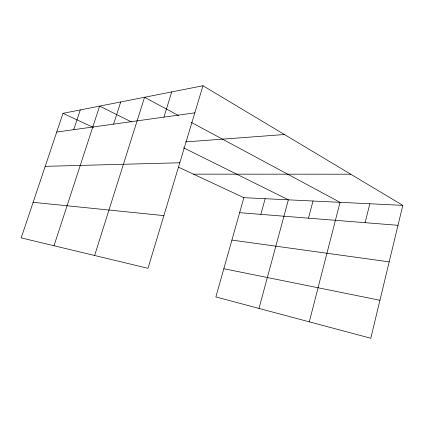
<?xml version="1.0" encoding="UTF-8"?>
<svg xmlns="http://www.w3.org/2000/svg" width="424" height="424" viewBox="0 0 424 424"><rect width="100%" height="100%" fill="white"/><g stroke="black" fill="none" stroke-linecap="round" stroke-linejoin="round"><path stroke-width="0.64" d="M402.8 205.364L370.793 338.246L215.88 296.933L243.88 197.674L402.8 205.364L202.979 85.754L63.006 113.33L21.2 237.88L148.002 268.302L202.979 85.754M365.106 222.685L369.823 203.769M309.308 321.848L340.043 202.328L191.388 122.435M308.481 218.169L313.007 201.018M258.99 308.428L288.368 199.826L183.528 147.78M260.824 214.369L265.154 198.708M163.94 117.13L171.731 91.913M94.621 255.497L144.558 97.266L178.69 115.609M113.584 124.137L120.713 101.961M54.002 245.75L99.619 106.117L131.297 121.847M73.739 129.68L80.284 109.927M56.726 132.044L194.823 112.837M185.723 141.892L284.462 134.53M45.214 166.341L179.787 162.779M193.439 174.153L350.743 174.206M239.645 212.678L397.998 225.308M33.136 202.317L163.871 215.62M231.917 240.085L389.19 261.873M223.835 268.731L379.941 300.266M63.006 113.33L93.413 127.507M178.584 167.226L243.88 197.674"/></g></svg>
